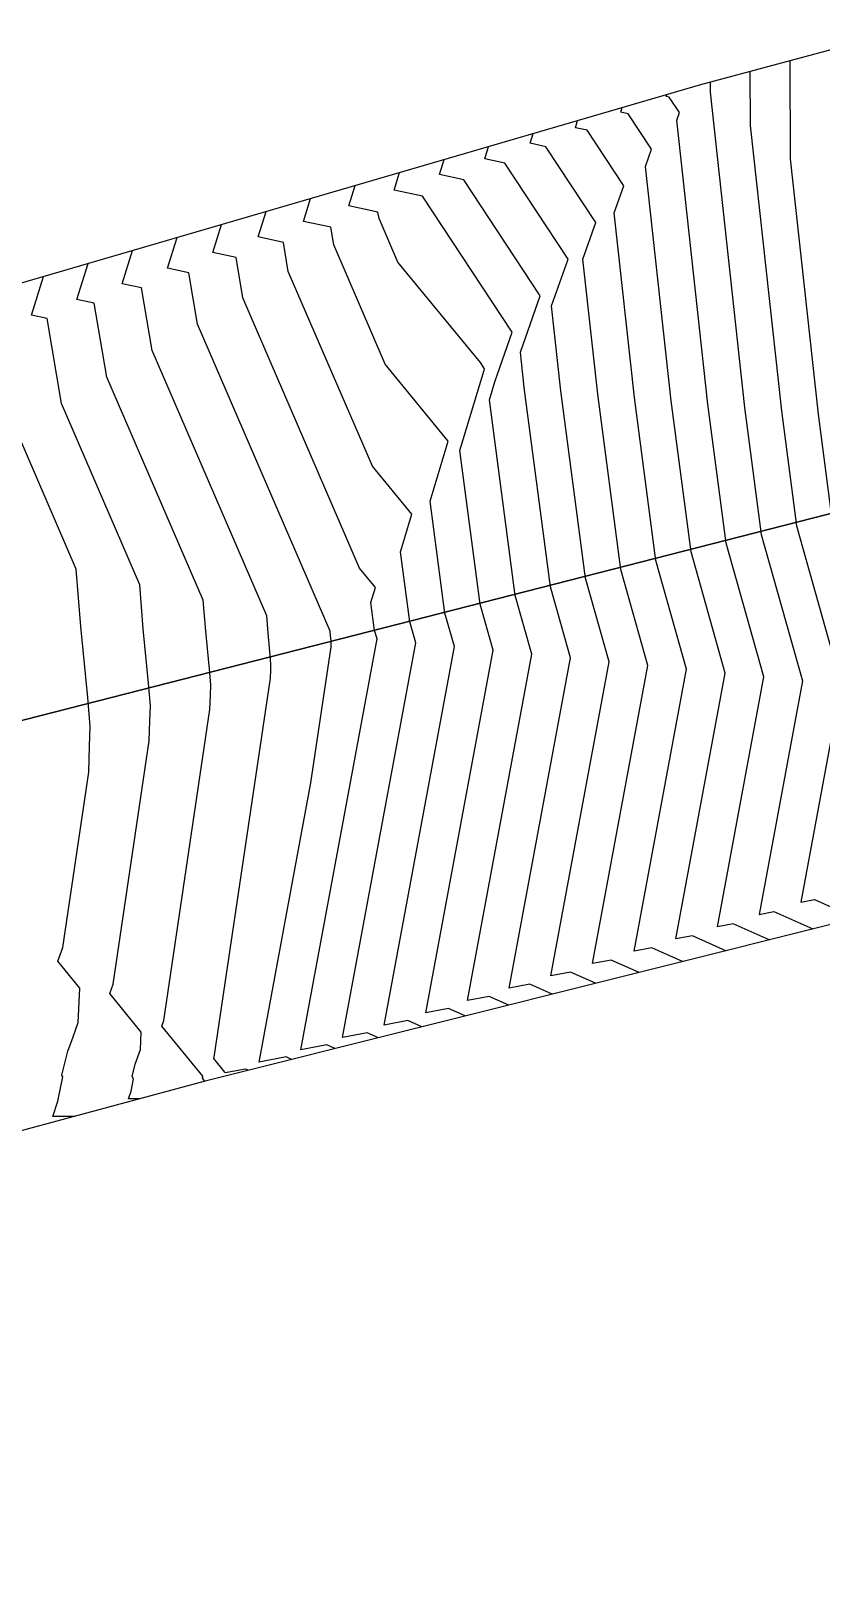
# Model space of a CAD drawing. Header units: metres. Extents: x 419533 to 423558, y 4805342 to 4807578.
# Drawn here: x 420414.4 to 420449.1, y 4805678.5 to 4805745.9 of the extents above; entities that cross this region are included whole.
import ezdxf

# ---------------------------------------------------------------- set-up
doc = ezdxf.new("R2010")
doc.units = ezdxf.units.M
for name, color, linetype in [('C-TINN-BNDY', 110, 'Continuous'), ('C-TOPO-MAJR', 9, 'Continuous'), ('C-TOPO-MINR', 8, 'Continuous')]:
    doc.layers.add(name, color=color, linetype=linetype)

# ---------------------------------------------------------------- blocks, each defined once
blk = doc.blocks.new('tower_bases_layout_1')
at = {"color": 31, "lineweight": 30, "true_color": 0xffbd7a, "elevation": 1718.013}
blk.add_lwpolyline([(423449.834, 4807399.592), (423130.593, 4807500.114), (421950.92, 4806612.998), (421795.045, 4806430.988), (421305.015, 4806147.038), (421305.015, 4806147.038), (420630.083, 4805770.97), (419765.157, 4805549.54), (419617.356, 4805580.088)], dxfattribs=at)
blk = doc.blocks.new('leg_extensions_profiles_1')
at = {"layer": 'C-TINN-BNDY', "color": 110, "linetype": 'Continuous', "lineweight": -3, "flags": 128}
for points in [[(420296.26, 4805703.792), (420365.403, 4805720.646), (420443.813, 4805743.55), (420493.397, 4805756.88), (420571.485, 4805773.595), (420628.982, 4805788.722), (420632.063, 4805789.238), (420633.817, 4805789.509), (420719.216, 4805820.939), (420765.286, 4805867.431), (420766.098, 4805868.385), (420768.036, 4805869.978), (420852.275, 4805909.574), (420915.396, 4805955.503), (420993.872, 4805994.451), (421033.053, 4806016.161), (421101.011, 4806050.421)], [(421153.82, 4806042.891), (421085.295, 4806009.979), (421037.348, 4805986.37), (420994.894, 4805949.359), (420921.637, 4805915.578), (420890.205, 4805900.173), (420841.568, 4805872.688), (420793.968, 4805840.145), (420761.057, 4805805.542), (420694.272, 4805788.321), (420637.63, 4805756.679), (420635.977, 4805756.526), (420540.025, 4805730.054), (420500.491, 4805719.481), (420422.087, 4805699.837), (420396.243, 4805692.836), (420350.788, 4805681.109)]]:
    blk.add_lwpolyline(points, dxfattribs=at)
at = {"layer": 'C-TOPO-MAJR', "color": 9, "linetype": 'Continuous', "lineweight": -3, "flags": 128}
for points, elevation in [([(420444.912, 4805705.556), (420443.449, 4805706.209), (420442.714, 4805706.069), (420444.877, 4805717.733), (420443.384, 4805723.048), (420442.515, 4805729.675), (420441.39, 4805739.954), (420441.656, 4805740.712), (420440.629, 4805742.27), (420440.303, 4805742.34), (420440.366, 4805742.543)], 1630), ([(420435.393, 4805703.171), (420434.54, 4805703.552), (420433.583, 4805703.369), (420436.401, 4805718.566), (420435.68, 4805721.133), (420434.553, 4805729.723), (420434.79, 4805730.512), (420435.551, 4805732.681), (420431.618, 4805738.646), (420430.369, 4805738.917), (420430.612, 4805739.694)], 1625), ([(420425.874, 4805700.786), (420425.631, 4805700.894), (420424.452, 4805700.669), (420426.722, 4805712.912), (420427.608, 4805718.89), (420427.61, 4805718.977), (420427.612, 4805719.042), (420427.604, 4805719.14), (420427.581, 4805719.377), (420427.566, 4805719.569), (420421.755, 4805733.037), (420421.371, 4805735.291), (420420.436, 4805735.493), (420420.857, 4805736.845)], 1620)]:
    blk.add_lwpolyline(points, dxfattribs=dict(at, elevation=elevation))
at = {"layer": 'C-TOPO-MINR', "color": 8, "linetype": 'Continuous', "lineweight": -3, "flags": 128}
for points, elevation in [([(420447.717, 4805744.6), (420447.73, 4805740.288), (420448.956, 4805729.09), (420449.547, 4805724.58), (420451.658, 4805717.067), (420450.019, 4805708.229), (420450.576, 4805708.335), (420452.527, 4805707.464)], 1634), ([(420445.969, 4805744.13), (420445.976, 4805741.749), (420447.346, 4805729.236), (420448.006, 4805724.197), (420449.963, 4805717.233), (420448.193, 4805707.689), (420448.794, 4805707.804), (420450.623, 4805706.987)], 1633), ([(420444.22, 4805743.66), (420444.222, 4805743.21), (420445.735, 4805729.383), (420446.465, 4805723.814), (420448.267, 4805717.4), (420446.367, 4805707.149), (420447.012, 4805707.272), (420448.719, 4805706.51)], 1632), ([(420446.815, 4805706.033), (420445.23, 4805706.741), (420444.541, 4805706.609), (420446.572, 4805717.566), (420444.925, 4805723.431), (420444.125, 4805729.529), (420442.761, 4805741.989), (420442.877, 4805742.318), (420442.431, 4805742.994), (420442.289, 4805743.025), (420442.317, 4805743.113)], 1631), ([(420443.008, 4805705.079), (420441.667, 4805705.678), (420440.888, 4805705.529), (420443.182, 4805717.9), (420441.843, 4805722.665), (420440.905, 4805729.822), (420440.018, 4805737.918), (420440.435, 4805739.106), (420438.827, 4805741.545), (420438.316, 4805741.655), (420438.415, 4805741.973)], 1629), ([(420441.104, 4805704.602), (420439.885, 4805705.146), (420439.062, 4805704.989), (420441.486, 4805718.066), (420440.302, 4805722.282), (420439.294, 4805729.968), (420438.647, 4805735.883), (420439.214, 4805737.5), (420437.024, 4805740.82), (420436.329, 4805740.971), (420436.464, 4805741.403)], 1628), ([(420439.2, 4805704.125), (420438.103, 4805704.615), (420437.236, 4805704.449), (420439.791, 4805718.233), (420438.761, 4805721.899), (420437.684, 4805730.115), (420437.275, 4805733.847), (420437.993, 4805735.893), (420435.222, 4805740.096), (420434.342, 4805740.286), (420434.513, 4805740.834)], 1627), ([(420437.296, 4805703.648), (420436.322, 4805704.083), (420435.409, 4805703.909), (420438.096, 4805718.399), (420437.221, 4805721.516), (420436.074, 4805730.261), (420435.904, 4805731.812), (420436.772, 4805734.287), (420433.42, 4805739.371), (420432.356, 4805739.601), (420432.563, 4805740.264)], 1626), ([(420431.585, 4805702.217), (420430.976, 4805702.489), (420429.931, 4805702.289), (420433.01, 4805718.899), (420432.598, 4805720.367), (420431.954, 4805725.278), (420432.744, 4805727.909), (420429.974, 4805731.289), (420427.72, 4805736.513), (420427.588, 4805737.289), (420426.396, 4805737.547), (420426.71, 4805738.554)], 1623), ([(420433.489, 4805702.694), (420432.758, 4805703.02), (420431.757, 4805702.829), (420434.706, 4805718.733), (420434.139, 4805720.75), (420433.254, 4805727.5), (420434.31, 4805731.02), (420434.33, 4805731.075), (420434.149, 4805731.349), (420430.532, 4805735.762), (420429.709, 4805737.672), (420429.66, 4805737.955), (420428.382, 4805738.232), (420428.661, 4805739.124)], 1624), ([(420429.681, 4805701.74), (420429.194, 4805701.957), (420428.104, 4805701.749), (420431.315, 4805719.066), (420431.057, 4805719.984), (420430.654, 4805723.055), (420431.148, 4805724.701), (420429.416, 4805726.815), (420425.732, 4805735.354), (420425.516, 4805736.623), (420424.409, 4805736.863), (420424.759, 4805737.984)], 1622), ([(420427.777, 4805701.263), (420427.413, 4805701.426), (420426.278, 4805701.209), (420429.62, 4805719.232), (420429.516, 4805719.601), (420429.355, 4805720.833), (420429.553, 4805721.493), (420428.858, 4805722.341), (420423.743, 4805734.196), (420423.443, 4805735.957), (420422.422, 4805736.178), (420422.808, 4805737.414)], 1621), ([(420423.97, 4805700.309), (420423.849, 4805700.363), (420422.96, 4805700.193), (420422.954, 4805700.227), (420422.465, 4805700.824), (420422.488, 4805700.887), (420424.952, 4805717.515), (420424.962, 4805717.865), (420424.971, 4805718.127), (420424.938, 4805718.522), (420424.846, 4805719.477), (420424.784, 4805720.249), (420419.767, 4805731.879), (420419.299, 4805734.625), (420418.449, 4805734.809), (420418.907, 4805736.275)], 1619), ([(420419.212, 4805699.058), (420418.732, 4805699.052), (420418.838, 4805699.392), (420418.95, 4805699.931), (420418.886, 4805700.035), (420419.022, 4805700.575), (420419.14, 4805700.897), (420419.251, 4805701.22), (420419.286, 4805701.987), (420417.905, 4805703.672), (420418.058, 4805704.089), (420419.639, 4805714.764), (420419.666, 4805715.641), (420419.689, 4805716.298), (420419.606, 4805717.286), (420419.375, 4805719.676), (420419.22, 4805721.611), (420415.79, 4805729.562), (420415.154, 4805733.292), (420414.476, 4805733.439), (420415.005, 4805735.135)], 1617), ([(420422.056, 4805699.829), (420422.05, 4805699.828), (420422.052, 4805699.832), (420422.053, 4805699.838), (420421.965, 4805699.978), (420421.97, 4805700), (420421.975, 4805700.013), (420421.979, 4805700.026), (420421.981, 4805700.057), (420420.185, 4805702.248), (420420.273, 4805702.488), (420422.295, 4805716.139), (420422.314, 4805716.753), (420422.33, 4805717.212), (420422.272, 4805717.904), (420422.11, 4805719.577), (420422.002, 4805720.93), (420417.778, 4805730.72), (420417.226, 4805733.959), (420416.462, 4805734.124), (420416.956, 4805735.705)], 1618), ([(420416.369, 4805698.288), (420415.413, 4805698.276), (420415.625, 4805698.951), (420415.848, 4805700.025), (420415.807, 4805700.091), (420416.074, 4805701.151), (420416.304, 4805701.781), (420416.522, 4805702.413), (420416.591, 4805703.917), (420415.625, 4805705.095), (420415.843, 4805705.69), (420416.983, 4805713.388), (420417.018, 4805714.528), (420417.048, 4805715.383), (420416.94, 4805716.667), (420416.639, 4805719.776), (420416.438, 4805722.291), (420413.801, 4805728.403), (420413.082, 4805732.626), (420412.489, 4805732.755), (420413.054, 4805734.565)], 1616)]:
    blk.add_lwpolyline(points, dxfattribs=dict(at, elevation=elevation))

msp = doc.modelspace()

# ---------------------------------------------------------------- linework, layer by layer
at = {"layer": 'C-TOPO-MAJR', "color": 9, "linetype": 'Continuous', "lineweight": -3, "flags": 128}
for points, elevation in [([(420444.912, 4805705.556), (420443.449, 4805706.209), (420442.714, 4805706.069), (420444.877, 4805717.733), (420443.384, 4805723.048), (420442.515, 4805729.675), (420441.39, 4805739.954), (420441.656, 4805740.712), (420440.629, 4805742.27), (420440.303, 4805742.34), (420440.366, 4805742.543)], 1630), ([(420435.393, 4805703.171), (420434.54, 4805703.552), (420433.583, 4805703.369), (420436.401, 4805718.566), (420435.68, 4805721.133), (420434.553, 4805729.723), (420434.79, 4805730.512), (420435.551, 4805732.681), (420431.618, 4805738.646), (420430.369, 4805738.917), (420430.612, 4805739.694)], 1625), ([(420425.874, 4805700.786), (420425.631, 4805700.894), (420424.452, 4805700.669), (420426.722, 4805712.912), (420427.608, 4805718.89), (420427.61, 4805718.977), (420427.612, 4805719.042), (420427.604, 4805719.14), (420427.581, 4805719.377), (420427.566, 4805719.569), (420421.755, 4805733.037), (420421.371, 4805735.291), (420420.436, 4805735.493), (420420.857, 4805736.845)], 1620)]:
    msp.add_lwpolyline(points, dxfattribs=dict(at, elevation=elevation))
at = {"layer": 'C-TOPO-MINR', "color": 8, "linetype": 'Continuous', "lineweight": -3, "flags": 128}
for points, elevation in [([(420447.717, 4805744.6), (420447.73, 4805740.288), (420448.956, 4805729.09), (420449.547, 4805724.58), (420451.658, 4805717.067), (420450.019, 4805708.229), (420450.576, 4805708.335), (420452.527, 4805707.464)], 1634), ([(420445.969, 4805744.13), (420445.976, 4805741.749), (420447.346, 4805729.236), (420448.006, 4805724.197), (420449.963, 4805717.233), (420448.193, 4805707.689), (420448.794, 4805707.804), (420450.623, 4805706.987)], 1633), ([(420444.22, 4805743.66), (420444.222, 4805743.21), (420445.735, 4805729.383), (420446.465, 4805723.814), (420448.267, 4805717.4), (420446.367, 4805707.149), (420447.012, 4805707.272), (420448.719, 4805706.51)], 1632), ([(420446.815, 4805706.033), (420445.23, 4805706.741), (420444.541, 4805706.609), (420446.572, 4805717.566), (420444.925, 4805723.431), (420444.125, 4805729.529), (420442.761, 4805741.989), (420442.877, 4805742.318), (420442.431, 4805742.994), (420442.289, 4805743.025), (420442.317, 4805743.113)], 1631), ([(420443.008, 4805705.079), (420441.667, 4805705.678), (420440.888, 4805705.529), (420443.182, 4805717.9), (420441.843, 4805722.665), (420440.905, 4805729.822), (420440.018, 4805737.918), (420440.435, 4805739.106), (420438.827, 4805741.545), (420438.316, 4805741.655), (420438.415, 4805741.973)], 1629), ([(420441.104, 4805704.602), (420439.885, 4805705.146), (420439.062, 4805704.989), (420441.486, 4805718.066), (420440.302, 4805722.282), (420439.294, 4805729.968), (420438.647, 4805735.883), (420439.214, 4805737.5), (420437.024, 4805740.82), (420436.329, 4805740.971), (420436.464, 4805741.403)], 1628), ([(420439.2, 4805704.125), (420438.103, 4805704.615), (420437.236, 4805704.449), (420439.791, 4805718.233), (420438.761, 4805721.899), (420437.684, 4805730.115), (420437.275, 4805733.847), (420437.993, 4805735.893), (420435.222, 4805740.096), (420434.342, 4805740.286), (420434.513, 4805740.834)], 1627), ([(420437.296, 4805703.648), (420436.322, 4805704.083), (420435.409, 4805703.909), (420438.096, 4805718.399), (420437.221, 4805721.516), (420436.074, 4805730.261), (420435.904, 4805731.812), (420436.772, 4805734.287), (420433.42, 4805739.371), (420432.356, 4805739.601), (420432.563, 4805740.264)], 1626), ([(420431.585, 4805702.217), (420430.976, 4805702.489), (420429.931, 4805702.289), (420433.01, 4805718.899), (420432.598, 4805720.367), (420431.954, 4805725.278), (420432.744, 4805727.909), (420429.974, 4805731.289), (420427.72, 4805736.513), (420427.588, 4805737.289), (420426.396, 4805737.547), (420426.71, 4805738.554)], 1623), ([(420433.489, 4805702.694), (420432.758, 4805703.02), (420431.757, 4805702.829), (420434.706, 4805718.733), (420434.139, 4805720.75), (420433.254, 4805727.5), (420434.31, 4805731.02), (420434.33, 4805731.075), (420434.149, 4805731.349), (420430.532, 4805735.762), (420429.709, 4805737.672), (420429.66, 4805737.955), (420428.382, 4805738.232), (420428.661, 4805739.124)], 1624), ([(420429.681, 4805701.74), (420429.194, 4805701.957), (420428.104, 4805701.749), (420431.315, 4805719.066), (420431.057, 4805719.984), (420430.654, 4805723.055), (420431.148, 4805724.701), (420429.416, 4805726.815), (420425.732, 4805735.354), (420425.516, 4805736.623), (420424.409, 4805736.863), (420424.759, 4805737.984)], 1622), ([(420427.777, 4805701.263), (420427.413, 4805701.426), (420426.278, 4805701.209), (420429.62, 4805719.232), (420429.516, 4805719.601), (420429.355, 4805720.833), (420429.553, 4805721.493), (420428.858, 4805722.341), (420423.743, 4805734.196), (420423.443, 4805735.957), (420422.422, 4805736.178), (420422.808, 4805737.414)], 1621), ([(420423.97, 4805700.309), (420423.849, 4805700.363), (420422.96, 4805700.193), (420422.954, 4805700.227), (420422.465, 4805700.824), (420422.488, 4805700.887), (420424.952, 4805717.515), (420424.962, 4805717.865), (420424.971, 4805718.127), (420424.938, 4805718.522), (420424.846, 4805719.477), (420424.784, 4805720.249), (420419.767, 4805731.879), (420419.299, 4805734.625), (420418.449, 4805734.809), (420418.907, 4805736.275)], 1619), ([(420419.212, 4805699.058), (420418.732, 4805699.052), (420418.838, 4805699.392), (420418.95, 4805699.931), (420418.886, 4805700.035), (420419.022, 4805700.575), (420419.14, 4805700.897), (420419.251, 4805701.22), (420419.286, 4805701.987), (420417.905, 4805703.672), (420418.058, 4805704.089), (420419.639, 4805714.764), (420419.666, 4805715.641), (420419.689, 4805716.298), (420419.606, 4805717.286), (420419.375, 4805719.676), (420419.22, 4805721.611), (420415.79, 4805729.562), (420415.154, 4805733.292), (420414.476, 4805733.439), (420415.005, 4805735.135)], 1617), ([(420422.056, 4805699.829), (420422.05, 4805699.828), (420422.052, 4805699.832), (420422.053, 4805699.838), (420421.965, 4805699.978), (420421.97, 4805700), (420421.975, 4805700.013), (420421.979, 4805700.026), (420421.981, 4805700.057), (420420.185, 4805702.248), (420420.273, 4805702.488), (420422.295, 4805716.139), (420422.314, 4805716.753), (420422.33, 4805717.212), (420422.272, 4805717.904), (420422.11, 4805719.577), (420422.002, 4805720.93), (420417.778, 4805730.72), (420417.226, 4805733.959), (420416.462, 4805734.124), (420416.956, 4805735.705)], 1618), ([(420416.369, 4805698.288), (420415.413, 4805698.276), (420415.625, 4805698.951), (420415.848, 4805700.025), (420415.807, 4805700.091), (420416.074, 4805701.151), (420416.304, 4805701.781), (420416.522, 4805702.413), (420416.591, 4805703.917), (420415.625, 4805705.095), (420415.843, 4805705.69), (420416.983, 4805713.388), (420417.018, 4805714.528), (420417.048, 4805715.383), (420416.94, 4805716.667), (420416.639, 4805719.776), (420416.438, 4805722.291), (420413.801, 4805728.403), (420413.082, 4805732.626), (420412.489, 4805732.755), (420413.054, 4805734.565)], 1616)]:
    msp.add_lwpolyline(points, dxfattribs=dict(at, elevation=elevation))

# ---------------------------------------------------------------- block references
for name in ['leg_extensions_profiles_1', 'tower_bases_layout_1']:
    msp.add_blockref(name, (0, 0))

doc.saveas('drawing.dxf')
